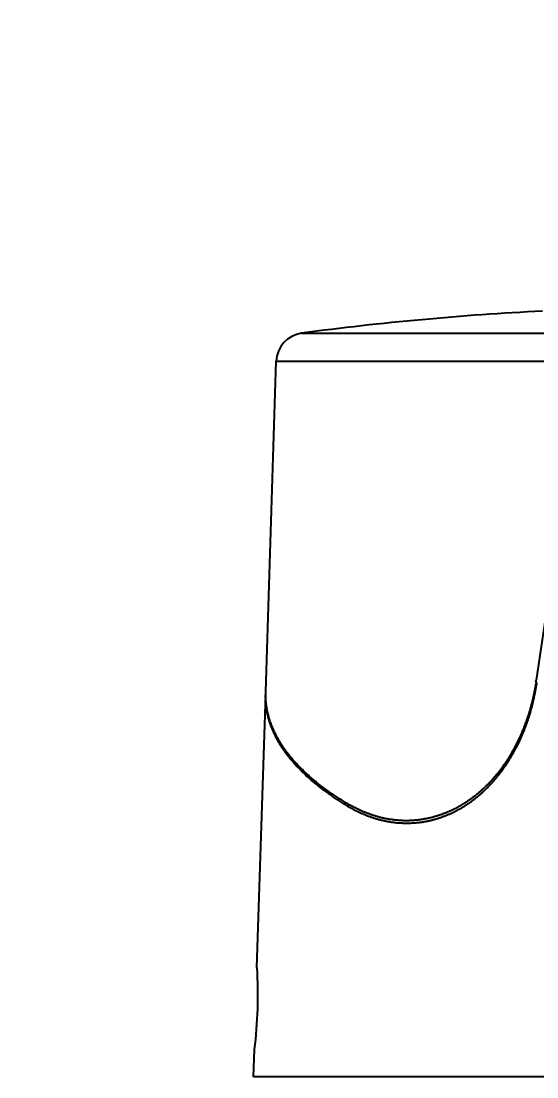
# Model space of a CAD drawing. Header units: millimetres. Extents: x 0 to 3800, y -67 to 2530.
# Drawn here: x 3337.4 to 3391.8, y 1016.9 to 1128.2 of the extents above; entities that cross this region are included whole.
import ezdxf

# ---------------------------------------------------------------- set-up
doc = ezdxf.new("R2010")
doc.units = ezdxf.units.MM
doc.layers.add('내부선 및 부속', color=4, linetype='Continuous')
doc.layers.add('치수선', color=7, linetype='Continuous')
doc.styles.add('____', font='')
doc.styles.get('____').set_extended_font_data('굴림')
doc.dimstyles.new('MSADIM', dxfattribs={"dimtxt": 33, "dimasz": 17, "dimexe": 10, "dimexo": 7.5, "dimgap": 10, "dimtad": 0, "dimtih": 1, "dimtoh": 1, "dimdec": 0, "dimzin": 1, "dimdsep": 46, "dimtxsty": '____', "dimcen": 11.25, "dimadec": 0, "dimazin": 0, "dimtfac": 1, "dimtdec": 0, "dimtix": 1, "dimtmove": 0, "dimatfit": 3, "dimfxl": 1, "dimtolj": 1, "dimtzin": 1, "dimarcsym": 0})

# ---------------------------------------------------------------- blocks, each defined once
blk = doc.blocks.new('*D46')
at = {"layer": '치수선', "color": 0, "linetype": 'Continuous', "lineweight": -2, "transparency": 16777216}
for p, q in [((3288.11, 1028), (3288.11, 1177.68)), ((3408.11, 1135.53), (3408.11, 1177.68)), ((3305.11, 1167.68), (3311.46, 1167.68)), ((3391.11, 1167.68), (3383.32, 1167.68))]:
    blk.add_line(p, q, dxfattribs=at)
at = {"layer": '치수선', "color": 0, "linetype": 'Continuous', "transparency": 16777216}
for points in [[(3305.11, 1170.51), (3305.11, 1164.84), (3288.11, 1167.68)], [(3391.11, 1170.51), (3391.11, 1164.84), (3408.11, 1167.68)]]:
    blk.add_solid(points, dxfattribs=at)
at = {"layer": '치수선', "color": 0, "linetype": 'Continuous', "transparency": 16777216, "insert": (3347.39, 1167.68), "char_height": 25, "attachment_point": 5, "style": '____'}
blk.add_mtext('\\A1;120', dxfattribs=at)

msp = doc.modelspace()

# ---------------------------------------------------------------- linework, layer by layer
at = {"layer": '내부선 및 부속', "linetype": 'Continuous'}
for p, q in [((3366.97, 1095.3), (3449.24, 1095.3)), ((3363.19, 1057.51), (3364.3, 1092.35)), ((3364.3, 1092.35), (3451.91, 1092.35)), ((3394.63, 1078.35), (3391.74, 1058.73)), ((3362.27, 1028.43), (3363.19, 1057.28)), ((3371.9, 1045.44), (3371.94, 1045.66)), ((3361.91, 1016.93), (3362, 1019.8)), ((3454.3, 1016.93), (3361.91, 1016.93))]:
    msp.add_line(p, q, dxfattribs=at)
at = {"layer": '내부선 및 부속', "linetype": 'Continuous', "flags": 128}
for points in [[(3371.9, 1045.44), (3371.97, 1045.4), (3372.04, 1045.36), (3372.11, 1045.32), (3372.18, 1045.28), (3372.25, 1045.24), (3372.33, 1045.2), (3372.4, 1045.16), (3372.47, 1045.12), (3372.54, 1045.09), (3372.61, 1045.05), (3372.68, 1045.01), (3372.76, 1044.97), (3372.83, 1044.94), (3372.9, 1044.9), (3372.97, 1044.87), (3373.05, 1044.83), (3373.12, 1044.8), (3373.2, 1044.76), (3373.27, 1044.73), (3373.34, 1044.7), (3373.42, 1044.67), (3373.49, 1044.63), (3373.57, 1044.6), (3373.64, 1044.57), (3373.72, 1044.54), (3373.79, 1044.51), (3373.87, 1044.48), (3373.94, 1044.45), (3374.02, 1044.42), (3374.1, 1044.39), (3374.17, 1044.37), (3374.25, 1044.34), (3374.33, 1044.31), (3374.4, 1044.29), (3374.48, 1044.26), (3374.56, 1044.24), (3374.63, 1044.21), (3374.71, 1044.19), (3374.79, 1044.16), (3374.87, 1044.14), (3374.94, 1044.12), (3375.02, 1044.1), (3375.1, 1044.07), (3375.18, 1044.05), (3375.26, 1044.03), (3375.34, 1044.01), (3375.42, 1043.99), (3375.49, 1043.98), (3375.57, 1043.96), (3375.65, 1043.94), (3375.73, 1043.92), (3375.81, 1043.91), (3375.89, 1043.89), (3375.97, 1043.87), (3376.05, 1043.86), (3376.13, 1043.84), (3376.21, 1043.83), (3376.29, 1043.82), (3376.37, 1043.81), (3376.45, 1043.79), (3376.53, 1043.78), (3376.61, 1043.77), (3376.69, 1043.76), (3376.77, 1043.75), (3376.85, 1043.74), (3376.93, 1043.73), (3377.01, 1043.72), (3377.1, 1043.72), (3377.18, 1043.71), (3377.26, 1043.7), (3377.34, 1043.7), (3377.42, 1043.69), (3377.5, 1043.69), (3377.58, 1043.69), (3377.66, 1043.68), (3377.74, 1043.68), (3377.83, 1043.68), (3377.91, 1043.68), (3377.99, 1043.67), (3378.07, 1043.67), (3378.15, 1043.67), (3378.23, 1043.68), (3378.31, 1043.68), (3378.39, 1043.68), (3378.47, 1043.68), (3378.56, 1043.69), (3378.64, 1043.69), (3378.72, 1043.69), (3378.8, 1043.7), (3378.88, 1043.7), (3378.96, 1043.71), (3379.04, 1043.72), (3379.12, 1043.73), (3379.2, 1043.73), (3379.28, 1043.74), (3379.37, 1043.75), (3379.45, 1043.76), (3379.53, 1043.77), (3379.61, 1043.78), (3379.69, 1043.79), (3379.69, 1043.79), (3379.77, 1043.81), (3379.85, 1043.82), (3379.93, 1043.83), (3380.01, 1043.85), (3380.09, 1043.86), (3380.17, 1043.88), (3380.25, 1043.89), (3380.33, 1043.91), (3380.41, 1043.93), (3380.49, 1043.94), (3380.57, 1043.96), (3380.64, 1043.98), (3380.72, 1044), (3380.8, 1044.02), (3380.88, 1044.04), (3380.96, 1044.06), (3381.04, 1044.08), (3381.12, 1044.1), (3381.19, 1044.13), (3381.27, 1044.15), (3381.35, 1044.17), (3381.43, 1044.2), (3381.5, 1044.22), (3381.58, 1044.25), (3381.66, 1044.28), (3381.73, 1044.3), (3381.81, 1044.33), (3381.89, 1044.36), (3381.96, 1044.39), (3382.04, 1044.41), (3382.12, 1044.44), (3382.19, 1044.47), (3382.27, 1044.5), (3382.34, 1044.53), (3382.42, 1044.57), (3382.49, 1044.6), (3382.57, 1044.63), (3382.64, 1044.66), (3382.71, 1044.7), (3382.79, 1044.73), (3382.86, 1044.76), (3382.94, 1044.8), (3383.01, 1044.83), (3383.08, 1044.87), (3383.15, 1044.91), (3383.23, 1044.94), (3383.3, 1044.98), (3383.37, 1045.02), (3383.44, 1045.06), (3383.51, 1045.1), (3383.59, 1045.13), (3383.66, 1045.17), (3383.73, 1045.21), (3383.8, 1045.26), (3383.87, 1045.3), (3383.94, 1045.34), (3384.01, 1045.38), (3384.08, 1045.42), (3384.14, 1045.46), (3384.21, 1045.51), (3384.28, 1045.55), (3384.35, 1045.6), (3384.42, 1045.64), (3384.49, 1045.69), (3384.55, 1045.73), (3384.62, 1045.78), (3384.69, 1045.82), (3384.75, 1045.87), (3384.82, 1045.92), (3384.89, 1045.96), (3384.95, 1046.01), (3385.02, 1046.06), (3385.08, 1046.11), (3385.15, 1046.16), (3385.21, 1046.21), (3385.27, 1046.26), (3385.34, 1046.31), (3385.4, 1046.36), (3385.47, 1046.41), (3385.53, 1046.46), (3385.59, 1046.51), (3385.65, 1046.56), (3385.72, 1046.62), (3385.78, 1046.67), (3385.84, 1046.72), (3385.9, 1046.78), (3385.96, 1046.83), (3386.02, 1046.88), (3386.08, 1046.94), (3386.14, 1046.99), (3386.2, 1047.05), (3386.26, 1047.1), (3386.32, 1047.16), (3386.38, 1047.21), (3386.44, 1047.27), (3386.49, 1047.33), (3386.55, 1047.39), (3386.61, 1047.44), (3386.67, 1047.5), (3386.72, 1047.56), (3386.72, 1047.56), (3386.78, 1047.62), (3386.84, 1047.68), (3386.89, 1047.73), (3386.95, 1047.79), (3387, 1047.85), (3387.06, 1047.91), (3387.11, 1047.97), (3387.17, 1048.03), (3387.22, 1048.09), (3387.28, 1048.15), (3387.33, 1048.22), (3387.38, 1048.28), (3387.43, 1048.34), (3387.49, 1048.4), (3387.54, 1048.46), (3387.59, 1048.52), (3387.64, 1048.59), (3387.69, 1048.65), (3387.74, 1048.71), (3387.79, 1048.78), (3387.84, 1048.84), (3387.89, 1048.9), (3387.94, 1048.97), (3387.99, 1049.03), (3388.04, 1049.1), (3388.09, 1049.16), (3388.14, 1049.23), (3388.19, 1049.29), (3388.24, 1049.36), (3388.28, 1049.43), (3388.33, 1049.49), (3388.38, 1049.56), (3388.42, 1049.62), (3388.47, 1049.69), (3388.52, 1049.76), (3388.56, 1049.82), (3388.61, 1049.89), (3388.65, 1049.96), (3388.7, 1050.03), (3388.74, 1050.1), (3388.78, 1050.16), (3388.83, 1050.23), (3388.87, 1050.3), (3388.91, 1050.37), (3388.96, 1050.44), (3389, 1050.51), (3389.04, 1050.58), (3389.08, 1050.65), (3389.12, 1050.72), (3389.17, 1050.79), (3389.21, 1050.86), (3389.25, 1050.93), (3389.29, 1051), (3389.33, 1051.07), (3389.37, 1051.14), (3389.41, 1051.21), (3389.45, 1051.28), (3389.48, 1051.35), (3389.52, 1051.42), (3389.56, 1051.49), (3389.6, 1051.57), (3389.64, 1051.64), (3389.67, 1051.71), (3389.71, 1051.78), (3389.75, 1051.85), (3389.78, 1051.93), (3389.82, 1052), (3389.86, 1052.07), (3389.89, 1052.15), (3389.93, 1052.22), (3389.96, 1052.29), (3390, 1052.36), (3390.03, 1052.44), (3390.06, 1052.51), (3390.1, 1052.59), (3390.13, 1052.66), (3390.16, 1052.73), (3390.2, 1052.81), (3390.23, 1052.88), (3390.26, 1052.96), (3390.29, 1053.03), (3390.32, 1053.11), (3390.35, 1053.18), (3390.39, 1053.26), (3390.42, 1053.33), (3390.45, 1053.41), (3390.48, 1053.48), (3390.51, 1053.56), (3390.54, 1053.63), (3390.57, 1053.71), (3390.59, 1053.78), (3390.62, 1053.86), (3390.65, 1053.94), (3390.68, 1054.01), (3390.71, 1054.09), (3390.73, 1054.16), (3390.76, 1054.24), (3390.79, 1054.32), (3390.81, 1054.39), (3390.84, 1054.47), (3390.84, 1054.47), (3390.87, 1054.55), (3390.89, 1054.62), (3390.92, 1054.7), (3390.94, 1054.78), (3390.97, 1054.86), (3390.99, 1054.93), (3391.02, 1055.01), (3391.04, 1055.09), (3391.06, 1055.17), (3391.09, 1055.24), (3391.11, 1055.32), (3391.13, 1055.4), (3391.16, 1055.48), (3391.18, 1055.56), (3391.2, 1055.63), (3391.22, 1055.71), (3391.24, 1055.79), (3391.26, 1055.87), (3391.29, 1055.95), (3391.31, 1056.02), (3391.33, 1056.1), (3391.35, 1056.18), (3391.37, 1056.26), (3391.38, 1056.34), (3391.4, 1056.42), (3391.42, 1056.5), (3391.44, 1056.58), (3391.46, 1056.65), (3391.48, 1056.73), (3391.5, 1056.81), (3391.51, 1056.89), (3391.53, 1056.97), (3391.55, 1057.05), (3391.56, 1057.13), (3391.58, 1057.21), (3391.6, 1057.29), (3391.61, 1057.37), (3391.63, 1057.45), (3391.64, 1057.53), (3391.66, 1057.61), (3391.67, 1057.69), (3391.69, 1057.77), (3391.7, 1057.85), (3391.71, 1057.93), (3391.73, 1058.01), (3391.74, 1058.09), (3391.75, 1058.17), (3391.77, 1058.25), (3391.78, 1058.33), (3391.79, 1058.41), (3391.8, 1058.49), (3391.8, 1058.49)], [(3391.7, 1058.51), (3391.69, 1058.43), (3391.68, 1058.35), (3391.66, 1058.27), (3391.65, 1058.19), (3391.64, 1058.12), (3391.62, 1058.04), (3391.61, 1057.96), (3391.59, 1057.88), (3391.58, 1057.8), (3391.57, 1057.72), (3391.55, 1057.64), (3391.53, 1057.57), (3391.52, 1057.49), (3391.5, 1057.41), (3391.49, 1057.33), (3391.47, 1057.25), (3391.45, 1057.17), (3391.44, 1057.1), (3391.42, 1057.02), (3391.4, 1056.94), (3391.38, 1056.86), (3391.37, 1056.78), (3391.35, 1056.71), (3391.33, 1056.63), (3391.31, 1056.55), (3391.29, 1056.47), (3391.27, 1056.4), (3391.25, 1056.32), (3391.23, 1056.24), (3391.21, 1056.16), (3391.19, 1056.09), (3391.17, 1056.01), (3391.15, 1055.93), (3391.13, 1055.86), (3391.1, 1055.78), (3391.08, 1055.7), (3391.06, 1055.62), (3391.04, 1055.55), (3391.02, 1055.47), (3390.99, 1055.39), (3390.97, 1055.32), (3390.95, 1055.24), (3390.92, 1055.17), (3390.9, 1055.09), (3390.87, 1055.01), (3390.85, 1054.94), (3390.82, 1054.86), (3390.8, 1054.79), (3390.77, 1054.71), (3390.75, 1054.63), (3390.72, 1054.56), (3390.69, 1054.48), (3390.67, 1054.41), (3390.64, 1054.33), (3390.61, 1054.26), (3390.58, 1054.18), (3390.56, 1054.11), (3390.53, 1054.03), (3390.5, 1053.96), (3390.47, 1053.88), (3390.44, 1053.81), (3390.41, 1053.73), (3390.38, 1053.66), (3390.35, 1053.58), (3390.32, 1053.51), (3390.29, 1053.44), (3390.26, 1053.36), (3390.23, 1053.29), (3390.2, 1053.22), (3390.17, 1053.14), (3390.14, 1053.07), (3390.1, 1053), (3390.07, 1052.92), (3390.04, 1052.85), (3390.01, 1052.78), (3389.97, 1052.7), (3389.94, 1052.63), (3389.91, 1052.56), (3389.87, 1052.49), (3389.84, 1052.41), (3389.8, 1052.34), (3389.77, 1052.27), (3389.73, 1052.2), (3389.7, 1052.13), (3389.66, 1052.06), (3389.62, 1051.98), (3389.59, 1051.91), (3389.55, 1051.84), (3389.51, 1051.77), (3389.48, 1051.7), (3389.44, 1051.63), (3389.4, 1051.56), (3389.36, 1051.49), (3389.32, 1051.42), (3389.28, 1051.35), (3389.24, 1051.28), (3389.2, 1051.21), (3389.16, 1051.14), (3389.12, 1051.07), (3389.08, 1051), (3389.08, 1051), (3389.04, 1050.94), (3389, 1050.87), (3388.96, 1050.8), (3388.92, 1050.73), (3388.88, 1050.66), (3388.84, 1050.59), (3388.79, 1050.53), (3388.75, 1050.46), (3388.71, 1050.39), (3388.66, 1050.32), (3388.62, 1050.26), (3388.58, 1050.19), (3388.53, 1050.12), (3388.49, 1050.06), (3388.44, 1049.99), (3388.4, 1049.92), (3388.35, 1049.86), (3388.3, 1049.79), (3388.26, 1049.73), (3388.21, 1049.66), (3388.16, 1049.6), (3388.12, 1049.53), (3388.07, 1049.47), (3388.02, 1049.4), (3387.97, 1049.34), (3387.93, 1049.28), (3387.88, 1049.21), (3387.83, 1049.15), (3387.78, 1049.09), (3387.73, 1049.02), (3387.68, 1048.96), (3387.63, 1048.9), (3387.58, 1048.84), (3387.53, 1048.77), (3387.48, 1048.71), (3387.43, 1048.65), (3387.37, 1048.59), (3387.32, 1048.53), (3387.27, 1048.47), (3387.22, 1048.41), (3387.17, 1048.35), (3387.11, 1048.29), (3387.06, 1048.23), (3387, 1048.17), (3386.95, 1048.11), (3386.9, 1048.05), (3386.84, 1047.99), (3386.79, 1047.94), (3386.73, 1047.88), (3386.68, 1047.82), (3386.62, 1047.76), (3386.56, 1047.71), (3386.51, 1047.65), (3386.45, 1047.59), (3386.39, 1047.54), (3386.33, 1047.48), (3386.28, 1047.43), (3386.22, 1047.37), (3386.16, 1047.32), (3386.1, 1047.26), (3386.04, 1047.21), (3385.98, 1047.15), (3385.92, 1047.1), (3385.86, 1047.05), (3385.8, 1046.99), (3385.74, 1046.94), (3385.68, 1046.89), (3385.62, 1046.84), (3385.56, 1046.79), (3385.5, 1046.74), (3385.44, 1046.68), (3385.37, 1046.63), (3385.31, 1046.58), (3385.25, 1046.53), (3385.19, 1046.49), (3385.12, 1046.44), (3385.06, 1046.39), (3384.99, 1046.34), (3384.93, 1046.29), (3384.87, 1046.24), (3384.8, 1046.2), (3384.74, 1046.15), (3384.67, 1046.1), (3384.6, 1046.06), (3384.54, 1046.01), (3384.47, 1045.97), (3384.41, 1045.92), (3384.34, 1045.88), (3384.27, 1045.84), (3384.21, 1045.79), (3384.14, 1045.75), (3384.07, 1045.71), (3384, 1045.66), (3383.93, 1045.62), (3383.86, 1045.58), (3383.8, 1045.54), (3383.73, 1045.5), (3383.66, 1045.46), (3383.59, 1045.42), (3383.52, 1045.38), (3383.52, 1045.38), (3383.45, 1045.34), (3383.38, 1045.3), (3383.31, 1045.27), (3383.24, 1045.23), (3383.16, 1045.19), (3383.09, 1045.16), (3383.02, 1045.12), (3382.95, 1045.09), (3382.88, 1045.05), (3382.8, 1045.02), (3382.73, 1044.98), (3382.66, 1044.95), (3382.59, 1044.92), (3382.51, 1044.88), (3382.44, 1044.85), (3382.37, 1044.82), (3382.29, 1044.79), (3382.22, 1044.76), (3382.14, 1044.73), (3382.07, 1044.7), (3381.99, 1044.67), (3381.92, 1044.64), (3381.84, 1044.61), (3381.77, 1044.59), (3381.69, 1044.56), (3381.62, 1044.53), (3381.54, 1044.51), (3381.47, 1044.48), (3381.39, 1044.46), (3381.31, 1044.43), (3381.24, 1044.41), (3381.16, 1044.39), (3381.08, 1044.36), (3381.01, 1044.34), (3380.93, 1044.32), (3380.85, 1044.3), (3380.77, 1044.28), (3380.7, 1044.26), (3380.62, 1044.24), (3380.54, 1044.22), (3380.46, 1044.2), (3380.38, 1044.19), (3380.31, 1044.17), (3380.23, 1044.15), (3380.15, 1044.14), (3380.07, 1044.12), (3379.99, 1044.11), (3379.91, 1044.09), (3379.83, 1044.08), (3379.75, 1044.07), (3379.68, 1044.05), (3379.6, 1044.04), (3379.52, 1044.03), (3379.44, 1044.02), (3379.36, 1044.01), (3379.28, 1044), (3379.2, 1043.99), (3379.12, 1043.98), (3379.04, 1043.98), (3378.96, 1043.97), (3378.88, 1043.96), (3378.8, 1043.96), (3378.72, 1043.95), (3378.64, 1043.95), (3378.56, 1043.94), (3378.48, 1043.94), (3378.4, 1043.94), (3378.32, 1043.93), (3378.24, 1043.93), (3378.16, 1043.93), (3378.08, 1043.93), (3378, 1043.93), (3377.92, 1043.93), (3377.84, 1043.93), (3377.76, 1043.93), (3377.68, 1043.93), (3377.6, 1043.94), (3377.52, 1043.94), (3377.44, 1043.94), (3377.36, 1043.95), (3377.28, 1043.95), (3377.2, 1043.96), (3377.12, 1043.97), (3377.04, 1043.97), (3376.96, 1043.98), (3376.88, 1043.99), (3376.8, 1044), (3376.72, 1044.01), (3376.64, 1044.01), (3376.56, 1044.02), (3376.48, 1044.04), (3376.4, 1044.05), (3376.32, 1044.06), (3376.25, 1044.07), (3376.17, 1044.08), (3376.09, 1044.1), (3376.01, 1044.11), (3375.93, 1044.13), (3375.85, 1044.14), (3375.77, 1044.16), (3375.77, 1044.16), (3375.7, 1044.17), (3375.62, 1044.19), (3375.54, 1044.21), (3375.46, 1044.23), (3375.38, 1044.24), (3375.31, 1044.26), (3375.23, 1044.28), (3375.15, 1044.3), (3375.07, 1044.32), (3375, 1044.35), (3374.92, 1044.37), (3374.84, 1044.39), (3374.76, 1044.41), (3374.69, 1044.43), (3374.61, 1044.46), (3374.54, 1044.48), (3374.46, 1044.51), (3374.38, 1044.53), (3374.31, 1044.56), (3374.23, 1044.58), (3374.16, 1044.61), (3374.08, 1044.64), (3374.01, 1044.67), (3373.93, 1044.69), (3373.86, 1044.72), (3373.78, 1044.75), (3373.71, 1044.78), (3373.63, 1044.81), (3373.56, 1044.84), (3373.49, 1044.87), (3373.41, 1044.9), (3373.34, 1044.94), (3373.26, 1044.97), (3373.19, 1045), (3373.12, 1045.03), (3373.05, 1045.07), (3372.97, 1045.1), (3372.9, 1045.14), (3372.83, 1045.17), (3372.76, 1045.21), (3372.69, 1045.24), (3372.62, 1045.28), (3372.54, 1045.31), (3372.47, 1045.35), (3372.4, 1045.39), (3372.33, 1045.43), (3372.26, 1045.47), (3372.19, 1045.5), (3372.12, 1045.54), (3372.05, 1045.58), (3371.98, 1045.62), (3371.98, 1045.62)], [(3371.9, 1045.44), (3371.79, 1045.51), (3371.67, 1045.58), (3371.56, 1045.65), (3371.44, 1045.72), (3371.33, 1045.79), (3371.22, 1045.86), (3371.11, 1045.93), (3371, 1046), (3370.89, 1046.07), (3370.78, 1046.14), (3370.67, 1046.21), (3370.56, 1046.28), (3370.46, 1046.35), (3370.35, 1046.42), (3370.24, 1046.49), (3370.14, 1046.57), (3370.04, 1046.64), (3369.93, 1046.71), (3369.83, 1046.78), (3369.73, 1046.85), (3369.63, 1046.93), (3369.53, 1047), (3369.43, 1047.07), (3369.33, 1047.14), (3369.23, 1047.22), (3369.14, 1047.29), (3369.04, 1047.36), (3368.94, 1047.44), (3368.85, 1047.51), (3368.76, 1047.58), (3368.66, 1047.66), (3368.57, 1047.73), (3368.48, 1047.81), (3368.39, 1047.88), (3368.3, 1047.95), (3368.21, 1048.03), (3368.12, 1048.1), (3368.03, 1048.18), (3367.95, 1048.25), (3367.86, 1048.33), (3367.78, 1048.4), (3367.69, 1048.48), (3367.61, 1048.55), (3367.53, 1048.63), (3367.44, 1048.7), (3367.36, 1048.78), (3367.28, 1048.85), (3367.2, 1048.93), (3367.13, 1049.01), (3367.05, 1049.08), (3366.97, 1049.16), (3366.89, 1049.23), (3366.82, 1049.31), (3366.74, 1049.39), (3366.67, 1049.46), (3366.6, 1049.54), (3366.53, 1049.62), (3366.45, 1049.69), (3366.38, 1049.77), (3366.31, 1049.84), (3366.24, 1049.92), (3366.18, 1050), (3366.11, 1050.07), (3366.04, 1050.15), (3365.98, 1050.23), (3365.91, 1050.31), (3365.85, 1050.38), (3365.78, 1050.46), (3365.72, 1050.54), (3365.66, 1050.61), (3365.6, 1050.69), (3365.54, 1050.77), (3365.48, 1050.84), (3365.42, 1050.92), (3365.36, 1051), (3365.31, 1051.08), (3365.25, 1051.15), (3365.19, 1051.23), (3365.14, 1051.31), (3365.09, 1051.39), (3365.03, 1051.46), (3364.98, 1051.54), (3364.93, 1051.62), (3364.88, 1051.7), (3364.83, 1051.77), (3364.78, 1051.85), (3364.73, 1051.93), (3364.68, 1052.01), (3364.64, 1052.08), (3364.59, 1052.16), (3364.55, 1052.24), (3364.5, 1052.31), (3364.46, 1052.39), (3364.41, 1052.47), (3364.37, 1052.55), (3364.33, 1052.62), (3364.29, 1052.7), (3364.25, 1052.78), (3364.21, 1052.86), (3364.17, 1052.93), (3364.17, 1052.93), (3364.14, 1053.01), (3364.1, 1053.09), (3364.06, 1053.16), (3364.03, 1053.24), (3363.99, 1053.32), (3363.96, 1053.4), (3363.93, 1053.47), (3363.89, 1053.55), (3363.86, 1053.63), (3363.83, 1053.7), (3363.8, 1053.78), (3363.77, 1053.86), (3363.74, 1053.93), (3363.72, 1054.01), (3363.69, 1054.09), (3363.66, 1054.16), (3363.64, 1054.24), (3363.61, 1054.32), (3363.59, 1054.39), (3363.57, 1054.47), (3363.54, 1054.55), (3363.52, 1054.62), (3363.5, 1054.7), (3363.48, 1054.78), (3363.46, 1054.85), (3363.44, 1054.93), (3363.42, 1055), (3363.4, 1055.08), (3363.39, 1055.15), (3363.37, 1055.23), (3363.36, 1055.31), (3363.34, 1055.38), (3363.33, 1055.46), (3363.31, 1055.53), (3363.3, 1055.61), (3363.29, 1055.68), (3363.28, 1055.76), (3363.27, 1055.83), (3363.26, 1055.91), (3363.25, 1055.98), (3363.24, 1056.06), (3363.23, 1056.13), (3363.22, 1056.21), (3363.22, 1056.28), (3363.21, 1056.36), (3363.2, 1056.43), (3363.2, 1056.5), (3363.19, 1056.58), (3363.19, 1056.65), (3363.19, 1056.73), (3363.19, 1056.8), (3363.18, 1056.87), (3363.18, 1056.95), (3363.18, 1057.02), (3363.18, 1057.09), (3363.18, 1057.17), (3363.19, 1057.24), (3363.19, 1057.31), (3363.19, 1057.39), (3363.19, 1057.39)], [(3371.84, 1045.71), (3371.72, 1045.78), (3371.61, 1045.84), (3371.5, 1045.91), (3371.39, 1045.98), (3371.28, 1046.05), (3371.17, 1046.12), (3371.06, 1046.19), (3370.95, 1046.26), (3370.84, 1046.33), (3370.73, 1046.4), (3370.63, 1046.47), (3370.52, 1046.54), (3370.41, 1046.61), (3370.31, 1046.68), (3370.21, 1046.75), (3370.1, 1046.82), (3370, 1046.89), (3369.9, 1046.96), (3369.8, 1047.03), (3369.7, 1047.1), (3369.6, 1047.18), (3369.5, 1047.25), (3369.4, 1047.32), (3369.31, 1047.39), (3369.21, 1047.46), (3369.12, 1047.54), (3369.02, 1047.61), (3368.93, 1047.68), (3368.83, 1047.75), (3368.74, 1047.83), (3368.65, 1047.9), (3368.56, 1047.97), (3368.47, 1048.05), (3368.38, 1048.12), (3368.29, 1048.19), (3368.2, 1048.27), (3368.12, 1048.34), (3368.03, 1048.41), (3367.94, 1048.49), (3367.86, 1048.56), (3367.78, 1048.63), (3367.69, 1048.71), (3367.61, 1048.78), (3367.53, 1048.86), (3367.45, 1048.93), (3367.37, 1049.01), (3367.29, 1049.08), (3367.21, 1049.16), (3367.13, 1049.23), (3367.06, 1049.31), (3366.98, 1049.38), (3366.91, 1049.46), (3366.83, 1049.53), (3366.76, 1049.61), (3366.68, 1049.68), (3366.61, 1049.76), (3366.54, 1049.83), (3366.47, 1049.91), (3366.4, 1049.98), (3366.33, 1050.06), (3366.26, 1050.13), (3366.2, 1050.21), (3366.13, 1050.28), (3366.06, 1050.36), (3366, 1050.44), (3365.93, 1050.51), (3365.87, 1050.59), (3365.81, 1050.66), (3365.75, 1050.74), (3365.68, 1050.82), (3365.62, 1050.89), (3365.56, 1050.97), (3365.51, 1051.04), (3365.45, 1051.12), (3365.39, 1051.2), (3365.33, 1051.27), (3365.28, 1051.35), (3365.22, 1051.43), (3365.17, 1051.5), (3365.11, 1051.58), (3365.06, 1051.66), (3365.01, 1051.73), (3364.96, 1051.81), (3364.91, 1051.88), (3364.86, 1051.96), (3364.81, 1052.04), (3364.76, 1052.11), (3364.71, 1052.19), (3364.67, 1052.27), (3364.62, 1052.34), (3364.58, 1052.42), (3364.53, 1052.5), (3364.49, 1052.57), (3364.45, 1052.65), (3364.4, 1052.72), (3364.36, 1052.8), (3364.32, 1052.88), (3364.28, 1052.95), (3364.24, 1053.03), (3364.21, 1053.11), (3364.21, 1053.11), (3364.17, 1053.18), (3364.13, 1053.26), (3364.1, 1053.34), (3364.06, 1053.41), (3364.03, 1053.49), (3363.99, 1053.56), (3363.96, 1053.64), (3363.93, 1053.72), (3363.89, 1053.79), (3363.86, 1053.87), (3363.83, 1053.94), (3363.8, 1054.02), (3363.78, 1054.1), (3363.75, 1054.17), (3363.72, 1054.25), (3363.69, 1054.32), (3363.67, 1054.4), (3363.64, 1054.47), (3363.62, 1054.55), (3363.59, 1054.62), (3363.57, 1054.7), (3363.55, 1054.78), (3363.53, 1054.85), (3363.51, 1054.93), (3363.49, 1055), (3363.47, 1055.08), (3363.45, 1055.15), (3363.43, 1055.23), (3363.41, 1055.3), (3363.4, 1055.38), (3363.38, 1055.45), (3363.36, 1055.52), (3363.35, 1055.6), (3363.33, 1055.67), (3363.32, 1055.75), (3363.31, 1055.82), (3363.3, 1055.9), (3363.29, 1055.97), (3363.27, 1056.05), (3363.26, 1056.12), (3363.25, 1056.19), (3363.25, 1056.27), (3363.24, 1056.34), (3363.23, 1056.41), (3363.22, 1056.49), (3363.22, 1056.56), (3363.21, 1056.63), (3363.21, 1056.71), (3363.2, 1056.78), (3363.2, 1056.85), (3363.2, 1056.93), (3363.19, 1057), (3363.19, 1057.07), (3363.19, 1057.14), (3363.19, 1057.22), (3363.19, 1057.29), (3363.19, 1057.36), (3363.19, 1057.43), (3363.19, 1057.51), (3363.19, 1057.51)]]:
    msp.add_lwpolyline(points, dxfattribs=at)
at = {"layer": '내부선 및 부속', "linetype": 'Continuous'}
for centre, radius, start, end in [((3408.11, 786.07), 311.96, 92.8878, 97.5774), ((3367.38, 1092.25), 3.08, 97.5774, 178.1874), ((3368.1, 1062.21), 23.89, 351.093, 351.6158), ((3379.08, 1057.87), 14.16, 239.2206, 239.9039), ((3316.33, 1025.56), 46.04, 352.8111, 3.5638)]:
    msp.add_arc(centre, radius, start, end, dxfattribs=at)

# ---------------------------------------------------------------- dimensions: what is measured, and where the dimension line sits
at = {"layer": '치수선', "linetype": 'Continuous'}
dim = msp.add_linear_dim(base=(3408.11, 1167.68), p1=(3288.11, 1020.5), p2=(3408.11, 1128.03), dimstyle='MSADIM', override={"dimtxt": 25}, dxfattribs=at)
dim.commit()
dim.dimension.update_dxf_attribs({"geometry": '*D46', "text_midpoint": (3347.39, 1167.68), "dimtype": 160})

doc.saveas('drawing.dxf')
